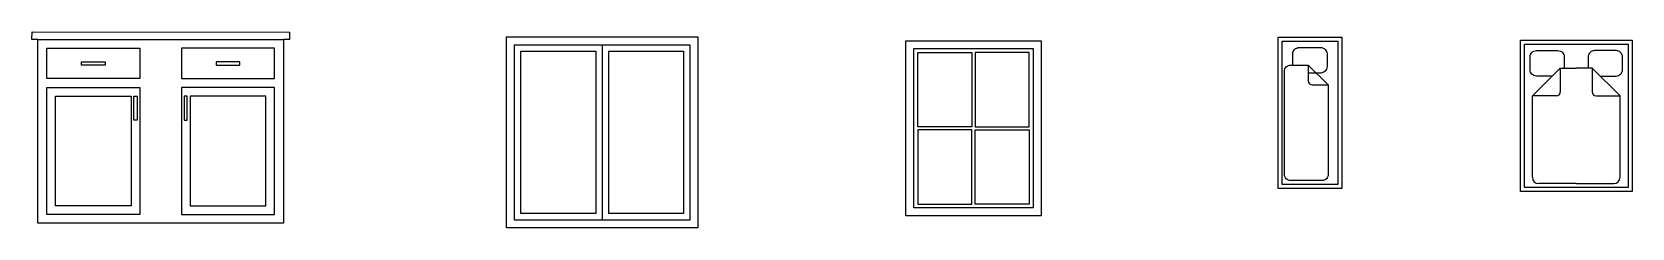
# Model space of a CAD drawing. Header units: millimetres. Extents: x 2284 to 4292, y 1513 to 1759.
import ezdxf

# ---------------------------------------------------------------- set-up
doc = ezdxf.new("R2010")
doc.units = ezdxf.units.MM

msp = doc.modelspace()

# ---------------------------------------------------------------- linework, layer by layer
for p, q in [((2889.2, 1743.4), (3109.2, 1743.4)), ((2889.2, 1523.4), (2889.2, 1743.4)), ((2897.2, 1735.4), (2991.2, 1735.4)), ((2897.2, 1531.4), (2897.2, 1735.4)), ((2991.2, 1735.4), (2991.2, 1531.4)), ((2999.2, 1743.4), (2999.2, 1523.4)), ((3007.2, 1735.4), (3007.2, 1531.4)), ((3007.2, 1735.4), (3101.2, 1735.4)), ((3101.2, 1735.4), (3101.2, 1531.4)), ((3109.2, 1743.4), (3109.2, 1523.4)), ((3885.5, 1717.9), (3885.5, 1697.9)), ((4166.8, 1679.1), (4201.8, 1714.1)), ((4201.8, 1714.1), (4201.8, 1684.1)), ((4201.8, 1714.1), (4221.8, 1714.1)), ((4241.8, 1714.1), (4221.8, 1714.1)), ((4276.8, 1679.1), (4241.8, 1714.1)), ((4241.8, 1714.1), (4241.8, 1684.1)), ((3890.5, 1692.9), (3910.5, 1692.9)), ((4196.8, 1679.1), (4166.8, 1679.1)), ((4166.8, 1577.1), (4166.8, 1679.1)), ((4246.8, 1679.1), (4276.8, 1679.1)), ((4276.8, 1577.1), (4276.8, 1679.1)), ((4221.8, 1569.1), (4174.8, 1569.1)), ((4221.8, 1569.1), (4268.8, 1569.1)), ((2991.2, 1531.4), (2897.2, 1531.4)), ((3101.2, 1531.4), (3007.2, 1531.4)), ((3109.2, 1523.4), (2889.2, 1523.4))]:
    msp.add_line(p, q)
msp.add_lwpolyline([(2291, 1749.9), (2283.5, 1749.9), (2283.9, 1759.4), (2606.9, 1759.3), (2606.9, 1749.8), (2599.4, 1749.8)])
for points in [[(2291, 1749.9), (2599, 1749.9), (2599, 1519.4), (2291, 1519.4)], [(2879.2, 1753.4), (3119.2, 1753.4), (3119.2, 1513.4), (2879.2, 1513.4)], [(3380.3, 1748.5), (3550.3, 1748.5), (3550.3, 1528.5), (3380.3, 1528.5)], [(3847.5, 1752.9), (3927.5, 1752.9), (3927.5, 1562.9), (3847.5, 1562.9)], [(3852.5, 1747.9), (3922.5, 1747.9), (3922.5, 1567.9), (3852.5, 1567.9)], [(4151.8, 1749.1), (4291.8, 1749.1), (4291.8, 1559.1), (4151.8, 1559.1)], [(2302, 1738.9), (2419, 1738.9), (2419, 1700.9), (2302, 1700.9)], [(2588, 1738.9), (2471, 1738.9), (2471, 1700.9), (2588, 1700.9)], [(3390.3, 1738.5), (3540.3, 1738.5), (3540.3, 1538.5), (3390.3, 1538.5)], [(3395.3, 1733.5), (3463.3, 1733.5), (3463.3, 1640.5), (3395.3, 1640.5)], [(3535.3, 1733.5), (3467.3, 1733.5), (3467.3, 1640.5), (3535.3, 1640.5)], [(4156.8, 1744.1), (4286.8, 1744.1), (4286.8, 1564.1), (4156.8, 1564.1)], [(2345.5, 1721.9), (2375.5, 1721.9), (2375.5, 1717.9), (2345.5, 1717.9)], [(2544.5, 1721.9), (2514.5, 1721.9), (2514.5, 1717.9), (2544.5, 1717.9)], [(2302, 1689.9), (2419, 1689.9), (2419, 1530.4), (2302, 1530.4)], [(2588, 1689.9), (2471, 1689.9), (2471, 1530.4), (2588, 1530.4)], [(2313, 1678.9), (2408, 1678.9), (2408, 1541.4), (2313, 1541.4)], [(2411.5, 1678.9), (2415.5, 1678.9), (2415.5, 1648.9), (2411.5, 1648.9)], [(2478.5, 1678.9), (2474.5, 1678.9), (2474.5, 1648.9), (2478.5, 1648.9)], [(2577, 1678.9), (2482, 1678.9), (2482, 1541.4), (2577, 1541.4)], [(3395.3, 1543.5), (3463.3, 1543.5), (3463.3, 1636.5), (3395.3, 1636.5)], [(3535.3, 1543.5), (3467.3, 1543.5), (3467.3, 1636.5), (3535.3, 1636.5)]]:
    msp.add_lwpolyline(points, close=True)
for points in [[(3866, 1717.9), (3866, 1731.9, -0.414214), (3874, 1739.9), (3901, 1739.9, -0.414214), (3909, 1731.9), (3909, 1715.9, -0.414214), (3901, 1707.9), (3885.5, 1707.9)], [(4191.8, 1704.1), (4171.8, 1704.1, -0.414214), (4163.8, 1712.1), (4163.8, 1728.1, -0.414214), (4171.8, 1736.1), (4198.8, 1736.1, -0.414214), (4206.8, 1728.1), (4206.8, 1714.1)], [(4251.8, 1704.1), (4271.8, 1704.1, 0.414214), (4279.8, 1712.1), (4279.8, 1728.1, 0.414214), (4271.8, 1736.1), (4244.8, 1736.1, 0.414214), (4236.8, 1728.1), (4236.8, 1714.1)]]:
    msp.add_lwpolyline(points, format="xyb")
msp.add_lwpolyline([(3863.5, 1717.9), (3885.5, 1717.9), (3910.5, 1692.9), (3910.5, 1580.9, -0.414214), (3902.5, 1572.9), (3863.5, 1572.9, -0.414214), (3855.5, 1580.9), (3855.5, 1709.9, -0.414214)], format="xyb", close=True)
for centre, radius, start, end in [((3890.5, 1697.9), 5, 180, 270), ((4196.8, 1684.1), 5, 270, 0), ((4246.8, 1684.1), 5, 180, 270), ((4174.8, 1577.1), 8, 180, 270), ((4268.8, 1577.1), 8, 270, 0)]:
    msp.add_arc(centre, radius, start, end)

doc.saveas('drawing.dxf')
